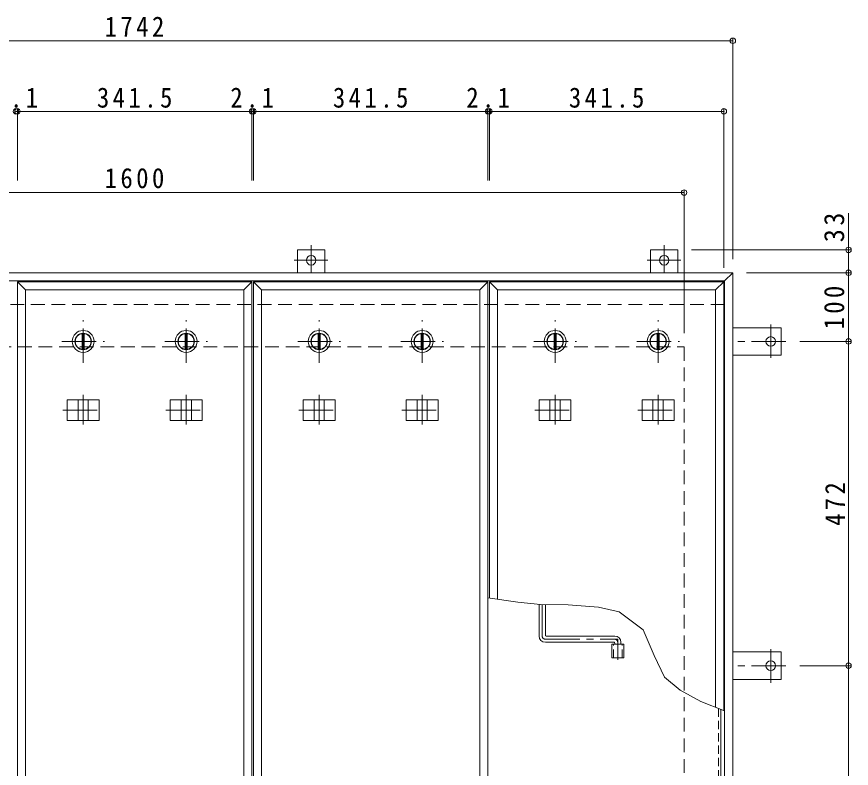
# Model space of a CAD drawing. Units: millimetres at full size, sheet at 1:10. Extents: x -2636 to 2766, y -1962 to 1913.
# Drawn here: x -1633 to -418, y 685 to 1780 of the extents above; entities that cross this region are included whole.
import ezdxf

# ---------------------------------------------------------------- set-up
doc = ezdxf.new("R2010")
doc.units = ezdxf.units.MM
doc.header["$LTSCALE"] = 10
doc.header["$PDMODE"] = 32
doc.header["$PDSIZE"] = 8
for name, pattern in [('CHAIN1', [8, 5, -1, 1, -1]), ('DASHED1', [1.8, 1.2, -0.6]), ('DASHED2', [3, 2, -1])]:
    doc.linetypes.add(name, pattern=pattern)
for name, color, linetype, lineweight in [('0-1_躯体', 2, 'DASHED2', 9), ('0-2_仕上', 4, 'Continuous', 9), ('0-3_建具', 4, 'Continuous', 9), ('0-5_寸法', 4, 'Continuous', 9), ('0-6_ハッチ', 6, 'Continuous', 9), ('0-A', 3, 'CHAIN1', 9), ('0-C', 2, 'Continuous', 9), ('0-E', 3, 'Continuous', 9), ('0-F', 7, 'Continuous', 9)]:
    doc.layers.add(name, color=color, linetype=linetype, lineweight=lineweight)
doc.styles.add('ＭＳ ゴシック', font='')
doc.styles.get('ＭＳ ゴシック').set_extended_font_data('MS Gothic')

msp = doc.modelspace()

# ---------------------------------------------------------------- linework, layer by layer
at = {"layer": '0-1_躯体'}
for p, q in [((-602.35, 1360.84), (-2320.35, 1360.84)), ((-2261.35, 1298.84), (-661.35, 1298.84)), ((-661.35, -101.16), (-661.35, 1298.84))]:
    msp.add_line(p, q, dxfattribs=at)
at = {"layer": '0-2_仕上'}
for p, q in [((-1632.1, 1393.84), (-1290.6, 1393.84)), ((-1620.1, 1381.84), (-1632.1, 1393.84)), ((-1632.1, -196.16), (-1632.1, 1393.84)), ((-1302.6, 1381.84), (-1290.6, 1393.84)), ((-1290.6, -196.16), (-1290.6, 1393.84)), ((-1288.47, 1393.84), (-946.97, 1393.84)), ((-1276.47, 1381.84), (-1288.47, 1393.84)), ((-1288.47, -196.16), (-1288.47, 1393.84)), ((-958.97, 1381.84), (-946.97, 1393.84)), ((-946.97, -196.16), (-946.97, 1393.84)), ((-944.85, 1393.84), (-603.35, 1393.84)), ((-932.85, 1381.84), (-944.85, 1393.84)), ((-944.85, 933.25), (-944.85, 1393.84)), ((-615.35, 1381.84), (-603.35, 1393.84)), ((-603.35, 769.61), (-603.35, 1393.84)), ((-1620.1, 1381.84), (-1302.6, 1381.84)), ((-1620.1, -184.16), (-1620.1, 1381.84)), ((-1302.6, -184.16), (-1302.6, 1381.84)), ((-1276.47, 1381.84), (-958.97, 1381.84)), ((-1276.47, -184.16), (-1276.47, 1381.84)), ((-958.97, -184.16), (-958.97, 1381.84)), ((-932.85, 1381.84), (-615.35, 1381.84)), ((-932.85, 931.59), (-932.85, 1381.84)), ((-615.35, 774.25), (-615.35, 1381.84))]:
    msp.add_line(p, q, dxfattribs=at)
at = {"layer": '0-2_仕上', "color": 3}
for p, q in [((-766.5, 866.34), (-749.2, 866.34)), ((-766.5, 846.34), (-766.5, 866.34)), ((-749.2, 846.34), (-749.2, 866.34)), ((-766.5, 846.34), (-749.2, 846.34))]:
    msp.add_line(p, q, dxfattribs=at)
at = {"layer": '0-2_仕上', "color": 3, "linetype": 'DASHED1'}
for p, q in [((-764.2, 846.34), (-764.2, 866.34)), ((-751.5, 846.34), (-751.5, 866.34))]:
    msp.add_line(p, q, dxfattribs=at)
at = {"layer": '0-3_建具', "color": 2}
for p, q in [((-590.35, 1406.84), (-2332.35, 1406.84)), ((-590.35, 1406.84), (-602.35, 1394.84)), ((-590.35, -209.16), (-590.35, 1406.84)), ((-602.35, 1394.84), (-2320.35, 1394.84)), ((-602.35, -197.16), (-602.35, 1394.84))]:
    msp.add_line(p, q, dxfattribs=at)
at = {"layer": '0-3_建具', "linetype": 'CHAIN1'}
for p, q in [((-1536.35, 1228.95), (-1536.35, 1185.72)), ((-1386.35, 1228.95), (-1386.35, 1185.72)), ((-1192.72, 1228.95), (-1192.72, 1185.72)), ((-1042.72, 1228.95), (-1042.72, 1185.72)), ((-849.1, 1228.95), (-849.1, 1185.72)), ((-699.1, 1228.95), (-699.1, 1185.72)), ((-1565.76, 1206.84), (-1506.94, 1206.84)), ((-1415.76, 1206.84), (-1356.94, 1206.84)), ((-1222.13, 1206.84), (-1163.31, 1206.84)), ((-1072.13, 1206.84), (-1013.31, 1206.84)), ((-878.51, 1206.84), (-819.69, 1206.84)), ((-728.51, 1206.84), (-669.69, 1206.84))]:
    msp.add_line(p, q, dxfattribs=at)
at = {"layer": '0-3_建具'}
for p, q in [((-1559.44, 1221.84), (-1559.44, 1191.84)), ((-1559.44, 1221.84), (-1513.26, 1221.84)), ((-1543.85, 1221.84), (-1543.85, 1191.84)), ((-1528.85, 1221.84), (-1528.85, 1191.84)), ((-1513.26, 1221.84), (-1513.26, 1191.84)), ((-1409.44, 1221.84), (-1409.44, 1191.84)), ((-1409.44, 1221.84), (-1363.26, 1221.84)), ((-1393.85, 1221.84), (-1393.85, 1191.84)), ((-1378.85, 1221.84), (-1378.85, 1191.84)), ((-1363.26, 1221.84), (-1363.26, 1191.84)), ((-1215.81, 1221.84), (-1215.81, 1191.84)), ((-1215.81, 1221.84), (-1169.63, 1221.84)), ((-1200.22, 1221.84), (-1200.22, 1191.84)), ((-1185.22, 1221.84), (-1185.22, 1191.84)), ((-1169.63, 1221.84), (-1169.63, 1191.84)), ((-1065.81, 1221.84), (-1065.81, 1191.84)), ((-1065.81, 1221.84), (-1019.63, 1221.84)), ((-1050.22, 1221.84), (-1050.22, 1191.84)), ((-1035.22, 1221.84), (-1035.22, 1191.84)), ((-1019.63, 1221.84), (-1019.63, 1191.84)), ((-872.19, 1221.84), (-872.19, 1191.84)), ((-872.19, 1221.84), (-826.01, 1221.84)), ((-856.6, 1221.84), (-856.6, 1191.84)), ((-841.6, 1221.84), (-841.6, 1191.84)), ((-826.01, 1221.84), (-826.01, 1191.84)), ((-722.19, 1221.84), (-722.19, 1191.84)), ((-722.19, 1221.84), (-676.01, 1221.84)), ((-706.6, 1221.84), (-706.6, 1191.84)), ((-691.6, 1221.84), (-691.6, 1191.84)), ((-676.01, 1221.84), (-676.01, 1191.84)), ((-1559.44, 1191.84), (-1513.26, 1191.84)), ((-1409.44, 1191.84), (-1363.26, 1191.84)), ((-1215.81, 1191.84), (-1169.63, 1191.84)), ((-1065.81, 1191.84), (-1019.63, 1191.84)), ((-872.19, 1191.84), (-826.01, 1191.84)), ((-722.19, 1191.84), (-676.01, 1191.84))]:
    msp.add_line(p, q, dxfattribs=at)
at = {"layer": '0-5_寸法', "color": 7}
for p, q in [((-421.83, 1440.04), (-421.83, 1493.8)), ((-903.58, 927.54), (-946.97, 933.55))]:
    msp.add_line(p, q, dxfattribs=at)
for points in [[(-705.05, 849.71), (-720.86, 887.16), (-755.83, 913.39), (-785.79, 920.05), (-829.91, 923.38), (-870.29, 923.79), (-903.58, 927.54)], [(-602.35, 769.22), (-636.89, 782.6), (-667.12, 799.02), (-689.69, 818.26), (-705.05, 849.71)]]:
    msp.add_lwpolyline(points, dxfattribs=at)
at = {"layer": '0-6_ハッチ'}
for p, q in [((-872.35, 877.84), (-872.35, 924.02)), ((-863.35, 878.84), (-863.35, 923.72)), ((-862.35, 877.84), (-762.35, 877.84)), ((-763.35, 868.84), (-863.35, 868.84)), ((-762.35, 867.84), (-762.35, 866.34)), ((-753.35, 868.84), (-753.35, 866.34))]:
    msp.add_line(p, q, dxfattribs=at)
at = {"layer": '0-6_ハッチ', "linetype": 'CHAIN1'}
for p, q in [((-867.85, 877.85), (-867.85, 923.77)), ((-863.34, 873.34), (-757.85, 873.34)), ((-757.85, 843.45), (-757.85, 873.34))]:
    msp.add_line(p, q, dxfattribs=at)
at = {"layer": '0-6_ハッチ'}
for centre, radius, start, end in [((-863.35, 877.84), 9, 180, 270), ((-862.35, 878.84), 1, 180, 270), ((-762.35, 868.84), 9, 0, 90), ((-763.35, 867.84), 1, 0, 90)]:
    msp.add_arc(centre, radius, start, end, dxfattribs=at)
at = {"layer": '0-6_ハッチ', "linetype": 'CHAIN1'}
for centre, radius, start, end in [((-863.34, 877.85), 4.51, 180, 270), ((-762.35, 868.84), 4.5, 0, 89.70431)]:
    msp.add_arc(centre, radius, start, end, dxfattribs=at)
at = {"layer": '0-A', "linetype": 'DASHED1'}
msp.add_line((-611.05, 772.59), (-611.05, -151.46), dxfattribs=at)
at = {"layer": '0-A', "linetype": 'Continuous'}
msp.add_line((-607.85, -154.66), (-607.85, 771.35), dxfattribs=at)
at = {"layer": '0-C', "linetype": 'CHAIN1'}
for p, q in [((-1536.35, 1275.84), (-1536.35, 1337.84)), ((-1386.35, 1275.84), (-1386.35, 1337.84)), ((-1192.72, 1275.84), (-1192.72, 1337.84)), ((-1042.72, 1275.84), (-1042.72, 1337.84)), ((-849.1, 1275.84), (-849.1, 1337.84)), ((-699.1, 1275.84), (-699.1, 1337.84)), ((-1567.35, 1306.84), (-1505.35, 1306.84)), ((-1417.35, 1306.84), (-1355.35, 1306.84)), ((-1223.72, 1306.84), (-1161.72, 1306.84)), ((-1073.72, 1306.84), (-1011.72, 1306.84)), ((-880.1, 1306.84), (-818.1, 1306.84)), ((-730.1, 1306.84), (-668.1, 1306.84))]:
    msp.add_line(p, q, dxfattribs=at)
at = {"layer": '0-C'}
for p, q in [((-1537.85, 1318.24), (-1537.85, 1295.44)), ((-1534.85, 1318.24), (-1534.85, 1295.44)), ((-1387.85, 1318.24), (-1387.85, 1295.44)), ((-1384.85, 1318.24), (-1384.85, 1295.44)), ((-1194.22, 1318.24), (-1194.22, 1295.44)), ((-1191.22, 1318.24), (-1191.22, 1295.44)), ((-1044.22, 1318.24), (-1044.22, 1295.44)), ((-1041.22, 1318.24), (-1041.22, 1295.44)), ((-850.6, 1318.24), (-850.6, 1295.44)), ((-847.6, 1318.24), (-847.6, 1295.44)), ((-700.6, 1318.24), (-700.6, 1295.44)), ((-697.6, 1318.24), (-697.6, 1295.44))]:
    msp.add_line(p, q, dxfattribs=at)
for centre, radius in [((-1536.35, 1306.84), 16), ((-1536.35, 1306.84), 12), ((-1536.35, 1306.84), 11.5), ((-1386.35, 1306.84), 16), ((-1386.35, 1306.84), 12), ((-1386.35, 1306.84), 11.5), ((-1192.72, 1306.84), 16), ((-1192.72, 1306.84), 12), ((-1192.72, 1306.84), 11.5), ((-1042.72, 1306.84), 16), ((-1042.72, 1306.84), 12), ((-1042.72, 1306.84), 11.5), ((-849.1, 1306.84), 16), ((-849.1, 1306.84), 12), ((-849.1, 1306.84), 11.5), ((-699.1, 1306.84), 16), ((-699.1, 1306.84), 12), ((-699.1, 1306.84), 11.5)]:
    msp.add_circle(centre, radius, dxfattribs=at)
at = {"layer": '0-E', "linetype": 'CHAIN1'}
for p, q in [((-1204.35, 1447.2), (-1204.35, 1407.04)), ((-690.35, 1447.2), (-690.35, 1407.04)), ((-1229.19, 1425.04), (-1180.3, 1425.04)), ((-715.19, 1425.04), (-666.3, 1425.04)), ((-535.15, 1331.68), (-535.15, 1282.79)), ((-512.99, 1306.84), (-590.35, 1306.84)), ((-535.15, 810), (-535.15, 858.88)), ((-512.99, 834.84), (-590.35, 834.84))]:
    msp.add_line(p, q, dxfattribs=at)
at = {"layer": '0-E'}
for p, q in [((-1224.35, 1406.84), (-1224.35, 1440.04)), ((-1224.35, 1440.04), (-1184.35, 1440.04)), ((-1184.35, 1406.84), (-1184.35, 1440.04)), ((-710.35, 1440.04), (-670.35, 1440.04)), ((-710.35, 1406.84), (-710.35, 1440.04)), ((-670.35, 1406.84), (-670.35, 1440.04)), ((-590.35, 1326.84), (-520.15, 1326.84)), ((-520.15, 1326.84), (-520.15, 1286.84)), ((-590.35, 1286.84), (-520.15, 1286.84)), ((-590.35, 854.84), (-520.15, 854.84)), ((-520.15, 814.84), (-520.15, 854.84)), ((-590.35, 814.84), (-520.15, 814.84))]:
    msp.add_line(p, q, dxfattribs=at)
for centre in [(-1204.35, 1425.04), (-690.35, 1425.04), (-535.15, 1306.84), (-535.15, 834.84)]:
    msp.add_circle(centre, 7, dxfattribs=at)
at = {"layer": '0-F'}
for p, q in [((-2332.35, 1744.55), (-590.35, 1744.55)), ((-590.35, 1747.55), (-590.35, 1426.84)), ((-1634.22, 1641.76), (-1632.1, 1641.76)), ((-1632.1, 1644.76), (-1632.1, 1541.26)), ((-1632.1, 1641.76), (-1290.6, 1641.76)), ((-1290.6, 1644.76), (-1290.6, 1541.26)), ((-1290.6, 1641.76), (-1288.47, 1641.76)), ((-1288.47, 1644.76), (-1288.47, 1541.26)), ((-1288.47, 1641.76), (-946.97, 1641.76)), ((-946.97, 1644.76), (-946.97, 1541.26)), ((-946.97, 1641.76), (-944.85, 1641.76)), ((-944.85, 1644.76), (-944.85, 1541.26)), ((-944.85, 1641.76), (-603.35, 1641.76)), ((-603.35, 1644.76), (-603.35, 1413.84)), ((-2261.35, 1523.55), (-661.35, 1523.55)), ((-661.35, 1526.55), (-661.35, 1318.84)), ((-418.83, 1440.04), (-650.35, 1440.04)), ((-421.83, 1406.84), (-421.83, 1440.04)), ((-418.83, 1406.84), (-570.35, 1406.84)), ((-421.83, 1406.84), (-421.83, 1306.84)), ((-418.83, 1306.84), (-492.99, 1306.84)), ((-421.83, 834.84), (-421.83, 1306.84)), ((-418.83, 834.84), (-492.99, 834.84)), ((-421.83, 362.84), (-421.83, 834.84))]:
    msp.add_line(p, q, dxfattribs=at)
for p in [(-590.35, 1744.55), (-1634.22, 1641.76), (-1632.1, 1641.76), (-1290.6, 1641.76), (-1288.47, 1641.76), (-946.97, 1641.76), (-944.85, 1641.76), (-603.35, 1641.76), (-661.35, 1523.55), (-421.83, 1440.04), (-421.83, 1406.84), (-421.83, 1306.84), (-421.83, 834.84)]:
    msp.add_point(p, dxfattribs=at)

# ---------------------------------------------------------------- texts
at = {"layer": '0-F', "color": 2, "char_height": 29.33, "attachment_point": 7, "style": 'ＭＳ ゴシック'}
for s, insert in [('\\T1.28;\\W0.9;1742', (-1505.1, 1750.55)), ('\\T1.27;\\W0.9;2.1', (-1665.66, 1646.76)), ('\\T1.28;\\W0.9;341.5', (-1516.35, 1646.76)), ('\\T1.27;\\W0.9;2.1', (-1322.04, 1646.76)), ('\\T1.28;\\W0.9;341.5', (-1172.72, 1646.76)), ('\\T1.27;\\W0.9;2.1', (-978.41, 1646.76)), ('\\T1.28;\\W0.9;341.5', (-829.1, 1646.76)), ('\\T1.28;\\W0.9;1600', (-1505.1, 1529.55))]:
    msp.add_mtext(s, dxfattribs=dict(at, insert=insert))
at = {"layer": '0-F', "color": 2, "char_height": 29.33, "attachment_point": 7, "rotation": 90, "style": 'ＭＳ ゴシック'}
for s, insert in [('\\T1.27;\\W0.95;33', (-427.83, 1451.3)), ('\\T1.27;\\W0.9;100', (-427.83, 1324.34)), ('\\T1.27;\\W0.9;472', (-426.83, 1038.34))]:
    msp.add_mtext(s, dxfattribs=dict(at, insert=insert))

doc.saveas('drawing.dxf')
